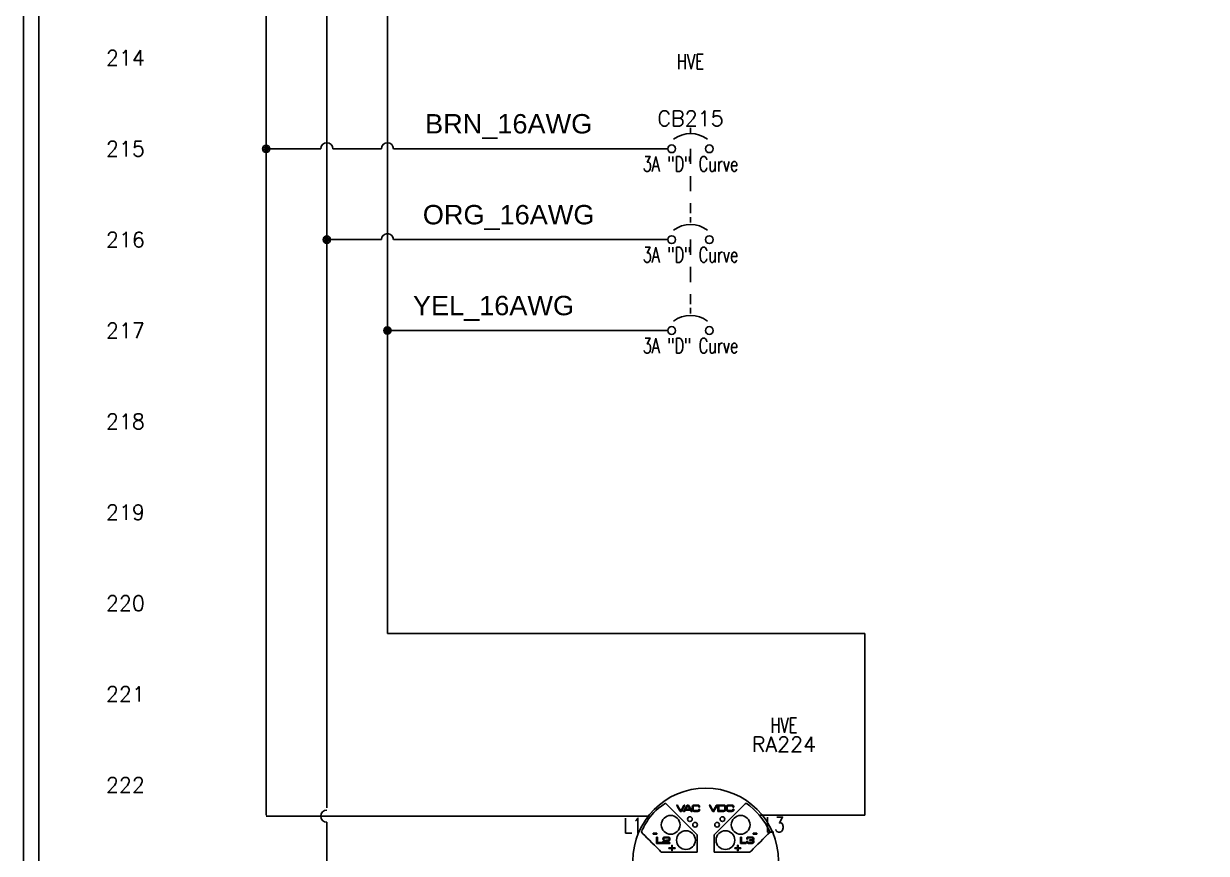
# Model space of a CAD drawing. Header units: inches. Extents: x 0 to 34.2, y 0 to 22.
# Drawn here: x 0 to 9.75, y 4.19 to 11.03 of the extents above; entities that cross this region are included whole.
import ezdxf
from ezdxf.enums import TextEntityAlignment as Align

# ---------------------------------------------------------------- set-up
doc = ezdxf.new("R2010")
doc.units = ezdxf.units.IN
doc.header["$MEASUREMENT"] = 0
doc.linetypes.add('HIDDEN2', pattern=[0.1875, 0.125, -0.0625])
for name, color, linetype in [('BRN_14AWG', 44, 'Continuous'), ('BRN_16AWG', 44, 'Continuous'), ('LINK', 9, 'Continuous'), ('LOC', 8, 'Continuous'), ('MISC', 7, 'Continuous'), ('ORG_14AWG', 40, 'Continuous'), ('ORG_16AWG', 40, 'Continuous'), ('SYMS', 7, 'Continuous'), ('TAGS', 1, 'Continuous'), ('TERMS', 3, 'Continuous'), ('YEL_14AWG', 2, 'Continuous'), ('YEL_16AWG', 2, 'Continuous')]:
    doc.layers.add(name, color=color, linetype=linetype)
doc.styles.add('Fields', font='simplex.shx', dxfattribs={"height": 0.185})
doc.styles.get("Standard").update_dxf_attribs({"font": 'arial.ttf'})
doc.styles.add('WD', font='romans.shx', dxfattribs={"height": 0.185})

# ---------------------------------------------------------------- blocks, each defined once
blk = doc.blocks.new('RG_Master_Ver_4_2_2')
at = {"color": 3}
blk.add_line((0.125, 21.7336), (0.125, 0.1939), dxfattribs=at)
blk.add_lwpolyline([(0, -0.044), (34.25, -0.044), (34.25, 21.956), (0, 21.956)], close=True, dxfattribs=at)
at = {"style": 'Fields'}
for tag, p in [('DESCRIPTION_3', (13.1158, 1.307)), ('DRN_3', (15.4724, 1.307)), ('CHK_3', (16.5293, 1.307)), ('APP_3', (17.5522, 1.307)), ('DATE_3', (18.8294, 1.307)), ('DRAWING_DESC', (32.2295, 1.2455)), ('CUSTOMER', (28.9966, 1.2135)), ('DESCRIPTION_2', (13.1158, 0.9513)), ('DRN_2', (15.4724, 0.9513)), ('CHK_2', (16.5293, 0.9513)), ('APP_2', (17.5522, 0.9513)), ('DATE_2', (18.8294, 0.9513)), ('SIZE', (30.7145, 0.8944)), ('DRAWING_#', (32.125, 0.8944)), ('REV', (33.5429, 0.8944)), ('DESCRIPTION_1', (13.1158, 0.5956)), ('DRN_1', (15.4724, 0.5956)), ('CHK_1', (16.5293, 0.5956)), ('APP_1', (17.5522, 0.5956)), ('DATE_1', (18.8294, 0.5956)), ('PROJECT_#', (28.9813, 0.5809)), ('DRN_BY', (30.875, 0.5245)), ('CHK_BY', (31.7615, 0.5245)), ('APP_BY', (32.75, 0.5245)), ('SCALE', (33.6518, 0.5245)), ('PROJECT_NAME', (29.021, 0.1759)), ('SHEETNUM', (32.7527, 0.1759)), ('TTL_SHTS', (33.5471, 0.1759))]:
    blk.add_attdef(tag, text='', height=0.125, dxfattribs=at).set_placement(p, align=Align.CENTER)
at = {"style": 'Fields', "flags": 9}
blk.add_attdef('WD_TB', (9.9529, 0.1939), '', height=0.0638, dxfattribs=at)
blk = doc.blocks.new('GRACE_VOLT_MON_460')
at = {"linetype": 'ByBlock'}
blk.add_circle((0.5, 0.7495), 0.6, dxfattribs=at)
for centre, major_axis in [((0.2113, 1.0459), (0, 0.0775)), ((0.3695, 1.093), (0, 0.0194)), ((0.638, 1.093), (0, 0.0194)), ((0.7886, 1.0459), (0, 0.0775)), ((0.3373, 0.9199), (0, 0.0775)), ((0.413, 1.0472), (0, 0.0194)), ((0.5945, 1.0472), (0, 0.0194)), ((0.6627, 0.9199), (0, 0.0775))]:
    blk.add_ellipse(centre, major_axis=major_axis, ratio=1, dxfattribs=at)
for points in [[(-0.0309, 0.986), (-0.0309, 0.986), (0.0124, 1.0829), (0.0814, 1.1658), (0.1674, 1.226)], [(0.1674, 1.226), (0.1674, 1.226), (0.1674, 1.226), (0.1674, 1.226), (0.1674, 1.226)], [(0.1674, 1.226), (0.1674, 1.226), (0.4302, 0.9631), (0.4302, 0.9631)], [(0.2895, 1.1571), (0.2895, 1.1571), (0.2895, 1.1571), (0.26, 1.2094), (0.26, 1.2094)], [(0.26, 1.2094), (0.26, 1.2094), (0.2677, 1.2094), (0.2677, 1.2094)], [(0.2677, 1.2094), (0.2677, 1.2094), (0.2677, 1.2094), (0.2936, 1.1635), (0.2936, 1.1635)], [(0.296, 1.1635), (0.296, 1.1635), (0.296, 1.1635), (0.3214, 1.2094), (0.3214, 1.2094)], [(0.3291, 1.2094), (0.3291, 1.2094), (0.3291, 1.2094), (0.3002, 1.1571), (0.3002, 1.1571)], [(0.3175, 1.1571), (0.3175, 1.1571), (0.3175, 1.1571), (0.3472, 1.2094), (0.3472, 1.2094)], [(0.3214, 1.2094), (0.3214, 1.2094), (0.3214, 1.2094), (0.3291, 1.2094), (0.3291, 1.2094)], [(0.3516, 1.2033), (0.3516, 1.2033), (0.3516, 1.2033), (0.335, 1.1743), (0.335, 1.1743)], [(0.335, 1.1743), (0.335, 1.1743), (0.335, 1.1743), (0.3707, 1.1743), (0.3707, 1.1743)], [(0.3472, 1.2094), (0.3472, 1.2094), (0.3472, 1.2094), (0.3584, 1.2094), (0.3584, 1.2094)], [(0.3544, 1.2033), (0.3544, 1.2033), (0.3544, 1.2033), (0.3516, 1.2033), (0.3516, 1.2033)], [(0.3707, 1.1743), (0.3707, 1.1743), (0.3544, 1.2033), (0.3544, 1.2033)], [(0.3584, 1.2094), (0.3584, 1.2094), (0.3584, 1.2094), (0.3879, 1.1571), (0.3879, 1.1571)], [(0.3891, 1.1824), (0.3891, 1.1824), (0.3891, 1.1908), (0.3896, 1.1968), (0.3907, 1.2006)], [(0.3912, 1.1643), (0.3912, 1.1643), (0.3898, 1.1676), (0.3891, 1.1737), (0.3891, 1.1824)], [(0.3907, 1.2006), (0.3907, 1.2006), (0.3919, 1.2051), (0.395, 1.2077), (0.4001, 1.2084)], [(0.3969, 1.1959), (0.3969, 1.1959), (0.3964, 1.1933), (0.3962, 1.1897), (0.3962, 1.1852)], [(0.3962, 1.1852), (0.3962, 1.1852), (0.3962, 1.1831), (0.3963, 1.1803), (0.3965, 1.1769)], [(0.3965, 1.1769), (0.3965, 1.1769), (0.3966, 1.1735), (0.3968, 1.1712), (0.397, 1.1699)], [(0.3991, 1.2009), (0.3991, 1.2009), (0.3981, 1.2001), (0.3974, 1.1984), (0.3969, 1.1959)], [(0.4058, 1.2027), (0.4058, 1.2027), (0.4024, 1.2023), (0.4002, 1.2017), (0.3991, 1.2009)], [(0.4001, 1.2084), (0.4001, 1.2084), (0.405, 1.2092), (0.4122, 1.2095), (0.4217, 1.2095)], [(0.4213, 1.2032), (0.4213, 1.2032), (0.4145, 1.2032), (0.4093, 1.2031), (0.4058, 1.2027)], [(0.4394, 1.2017), (0.4394, 1.2017), (0.4368, 1.2027), (0.4308, 1.2032), (0.4213, 1.2032)], [(0.4217, 1.2095), (0.4217, 1.2095), (0.4307, 1.2095), (0.4372, 1.2091), (0.4411, 1.2082)], [(0.4423, 1.1992), (0.4423, 1.1992), (0.4418, 1.2003), (0.4408, 1.2011), (0.4394, 1.2017)], [(0.4411, 1.2082), (0.4411, 1.2082), (0.4431, 1.2077), (0.4447, 1.2069), (0.4462, 1.2056)], [(0.443, 1.1939), (0.443, 1.1939), (0.443, 1.1964), (0.4427, 1.1982), (0.4423, 1.1992)], [(0.4428, 1.1674), (0.4428, 1.1674), (0.4431, 1.1683), (0.4433, 1.1708), (0.4434, 1.175)], [(0.443, 1.1921), (0.443, 1.1921), (0.443, 1.193), (0.443, 1.1936), (0.443, 1.1939)], [(0.4495, 1.1921), (0.4495, 1.1921), (0.4495, 1.1921), (0.443, 1.1921), (0.443, 1.1921)], [(0.4434, 1.175), (0.4434, 1.175), (0.4502, 1.175), (0.4502, 1.175)], [(0.4462, 1.2056), (0.4462, 1.2056), (0.4476, 1.2044), (0.4485, 1.2029), (0.4489, 1.2013)], [(0.4489, 1.2013), (0.4489, 1.2013), (0.4492, 1.1997), (0.4495, 1.1966), (0.4495, 1.1921)], [(0.4502, 1.175), (0.4502, 1.175), (0.45, 1.1702), (0.4497, 1.167), (0.4494, 1.1652)], [(0.558, 1.1571), (0.558, 1.1571), (0.558, 1.1571), (0.5285, 1.2094), (0.5285, 1.2094)], [(0.5285, 1.2094), (0.5285, 1.2094), (0.5362, 1.2094), (0.5362, 1.2094)], [(0.5362, 1.2094), (0.5362, 1.2094), (0.5362, 1.2094), (0.5621, 1.1635), (0.5621, 1.1635)], [(0.5645, 1.1635), (0.5645, 1.1635), (0.5645, 1.1635), (0.5899, 1.2094), (0.5899, 1.2094)], [(0.5976, 1.2094), (0.5976, 1.2094), (0.5976, 1.2094), (0.5687, 1.1571), (0.5687, 1.1571)], [(0.5697, 0.9631), (0.5697, 0.9631), (0.5697, 0.9631), (0.8326, 1.226), (0.8326, 1.226)], [(0.5899, 1.2094), (0.5899, 1.2094), (0.5899, 1.2094), (0.5976, 1.2094), (0.5976, 1.2094)], [(0.6005, 1.2094), (0.6005, 1.2094), (0.6005, 1.2094), (0.6366, 1.2094), (0.6366, 1.2094)], [(0.6005, 1.1571), (0.6005, 1.1571), (0.6005, 1.2094), (0.6005, 1.2094)], [(0.6075, 1.2033), (0.6075, 1.2033), (0.6075, 1.2033), (0.6075, 1.1632), (0.6075, 1.1632)], [(0.6365, 1.2033), (0.6365, 1.2033), (0.6365, 1.2033), (0.6075, 1.2033), (0.6075, 1.2033)], [(0.6465, 1.2032), (0.6465, 1.2032), (0.6452, 1.2033), (0.6418, 1.2033), (0.6365, 1.2033)], [(0.6366, 1.2094), (0.6366, 1.2094), (0.6446, 1.2094), (0.6502, 1.2091), (0.6535, 1.2085)], [(0.6518, 1.2021), (0.6518, 1.2021), (0.6505, 1.2026), (0.6487, 1.203), (0.6465, 1.2032)], [(0.6549, 1.1999), (0.6549, 1.1999), (0.6542, 1.2009), (0.6531, 1.2016), (0.6518, 1.2021)], [(0.6535, 1.2085), (0.6535, 1.2085), (0.6574, 1.2077), (0.6603, 1.2056), (0.6624, 1.2022)], [(0.6581, 1.1836), (0.6581, 1.1836), (0.6581, 1.1918), (0.6571, 1.1973), (0.6549, 1.1999)], [(0.6563, 1.1695), (0.6563, 1.1695), (0.6575, 1.1726), (0.6581, 1.1772), (0.6581, 1.1836)], [(0.6624, 1.2022), (0.6624, 1.2022), (0.6634, 1.2005), (0.6642, 1.1982), (0.6646, 1.1953)], [(0.6653, 1.1833), (0.6653, 1.1833), (0.6653, 1.1769), (0.6647, 1.1718), (0.6635, 1.168)], [(0.6646, 1.1953), (0.6646, 1.1953), (0.665, 1.1924), (0.6653, 1.1884), (0.6653, 1.1833)], [(0.671, 1.1824), (0.671, 1.1824), (0.671, 1.1908), (0.6716, 1.1968), (0.6726, 1.2006)], [(0.6731, 1.1643), (0.6731, 1.1643), (0.6717, 1.1676), (0.671, 1.1737), (0.671, 1.1824)], [(0.6726, 1.2006), (0.6726, 1.2006), (0.6738, 1.2051), (0.677, 1.2077), (0.682, 1.2084)], [(0.6788, 1.1959), (0.6788, 1.1959), (0.6783, 1.1933), (0.6781, 1.1897), (0.6781, 1.1852)], [(0.6781, 1.1852), (0.6781, 1.1852), (0.6781, 1.1831), (0.6782, 1.1803), (0.6784, 1.1769)], [(0.6784, 1.1769), (0.6784, 1.1769), (0.6786, 1.1735), (0.6787, 1.1712), (0.6789, 1.1699)], [(0.681, 1.2009), (0.681, 1.2009), (0.68, 1.2001), (0.6793, 1.1984), (0.6788, 1.1959)], [(0.6878, 1.2027), (0.6878, 1.2027), (0.6843, 1.2023), (0.6821, 1.2017), (0.681, 1.2009)], [(0.682, 1.2084), (0.682, 1.2084), (0.6869, 1.2092), (0.6941, 1.2095), (0.7036, 1.2095)], [(0.7033, 1.2032), (0.7033, 1.2032), (0.6964, 1.2032), (0.6912, 1.2031), (0.6878, 1.2027)], [(0.7213, 1.2017), (0.7213, 1.2017), (0.7188, 1.2027), (0.7127, 1.2032), (0.7033, 1.2032)], [(0.7036, 1.2095), (0.7036, 1.2095), (0.7126, 1.2095), (0.7191, 1.2091), (0.723, 1.2082)], [(0.7242, 1.1992), (0.7242, 1.1992), (0.7237, 1.2003), (0.7227, 1.2011), (0.7213, 1.2017)], [(0.723, 1.2082), (0.723, 1.2082), (0.725, 1.2077), (0.7266, 1.2069), (0.7281, 1.2056)], [(0.7249, 1.1939), (0.7249, 1.1939), (0.7249, 1.1964), (0.7247, 1.1982), (0.7242, 1.1992)], [(0.7247, 1.1674), (0.7247, 1.1674), (0.725, 1.1683), (0.7252, 1.1708), (0.7253, 1.175)], [(0.7249, 1.1921), (0.7249, 1.1921), (0.7249, 1.193), (0.7249, 1.1936), (0.7249, 1.1939)], [(0.7314, 1.1921), (0.7314, 1.1921), (0.7314, 1.1921), (0.7249, 1.1921), (0.7249, 1.1921)], [(0.7253, 1.175), (0.7253, 1.175), (0.7321, 1.175), (0.7321, 1.175)], [(0.7281, 1.2056), (0.7281, 1.2056), (0.7295, 1.2044), (0.7304, 1.2029), (0.7308, 1.2013)], [(0.7308, 1.2013), (0.7308, 1.2013), (0.7311, 1.1997), (0.7314, 1.1966), (0.7314, 1.1921)], [(0.7321, 1.175), (0.7321, 1.175), (0.7319, 1.1702), (0.7316, 1.167), (0.7313, 1.1652)], [(0.8326, 1.226), (0.8326, 1.226), (0.8326, 1.226), (0.8326, 1.2259), (0.8326, 1.2259)], [(0.8326, 1.2259), (0.9186, 1.1657), (0.9876, 1.0828), (1.0308, 0.9859)], [(0.3002, 1.1571), (0.3002, 1.1571), (0.3002, 1.1571), (0.2895, 1.1571), (0.2895, 1.1571)], [(0.2936, 1.1635), (0.2936, 1.1635), (0.2936, 1.1635), (0.296, 1.1635), (0.296, 1.1635)], [(0.3254, 1.1571), (0.3254, 1.1571), (0.3254, 1.1571), (0.3175, 1.1571), (0.3175, 1.1571)], [(0.3317, 1.1682), (0.3317, 1.1682), (0.3317, 1.1682), (0.3254, 1.1571), (0.3254, 1.1571)], [(0.374, 1.1682), (0.374, 1.1682), (0.374, 1.1682), (0.3317, 1.1682), (0.3317, 1.1682)], [(0.3802, 1.1571), (0.3802, 1.1571), (0.374, 1.1682), (0.374, 1.1682)], [(0.3879, 1.1571), (0.3879, 1.1571), (0.3879, 1.1571), (0.3802, 1.1571), (0.3802, 1.1571)], [(0.399, 1.1582), (0.399, 1.1582), (0.3951, 1.1589), (0.3925, 1.161), (0.3912, 1.1643)], [(0.397, 1.1699), (0.397, 1.1699), (0.3973, 1.1679), (0.3979, 1.1664), (0.3989, 1.1655)], [(0.3989, 1.1655), (0.3989, 1.1655), (0.3999, 1.1646), (0.4015, 1.164), (0.4037, 1.1638)], [(0.4228, 1.1569), (0.4228, 1.1569), (0.4111, 1.1569), (0.4032, 1.1573), (0.399, 1.1582)], [(0.4037, 1.1638), (0.4037, 1.1638), (0.4077, 1.1634), (0.4133, 1.1632), (0.4207, 1.1632)], [(0.4207, 1.1632), (0.4207, 1.1632), (0.4229, 1.1632), (0.4259, 1.1633), (0.4295, 1.1634)], [(0.4416, 1.158), (0.4416, 1.158), (0.438, 1.1573), (0.4318, 1.1569), (0.4228, 1.1569)], [(0.4295, 1.1634), (0.4295, 1.1634), (0.4332, 1.1636), (0.4355, 1.1637), (0.4365, 1.1638)], [(0.4365, 1.1638), (0.4365, 1.1638), (0.4384, 1.1641), (0.4399, 1.1645), (0.4408, 1.165)], [(0.4408, 1.165), (0.4408, 1.165), (0.4417, 1.1655), (0.4424, 1.1663), (0.4428, 1.1674)], [(0.4494, 1.1652), (0.4494, 1.1652), (0.4485, 1.1613), (0.4459, 1.1589), (0.4416, 1.158)], [(0.5687, 1.1571), (0.5687, 1.1571), (0.5687, 1.1571), (0.558, 1.1571), (0.558, 1.1571)], [(0.5621, 1.1635), (0.5621, 1.1635), (0.5621, 1.1635), (0.5645, 1.1635), (0.5645, 1.1635)], [(0.6372, 1.1571), (0.6372, 1.1571), (0.6372, 1.1571), (0.6005, 1.1571), (0.6005, 1.1571)], [(0.6075, 1.1632), (0.6075, 1.1632), (0.6368, 1.1632), (0.6368, 1.1632)], [(0.6368, 1.1632), (0.6368, 1.1632), (0.6419, 1.1632), (0.645, 1.1632), (0.6462, 1.1633)], [(0.6521, 1.1579), (0.6521, 1.1579), (0.6491, 1.1574), (0.6441, 1.1571), (0.6372, 1.1571)], [(0.6462, 1.1633), (0.6462, 1.1633), (0.6474, 1.1634), (0.6488, 1.1636), (0.6502, 1.1639)], [(0.6502, 1.1639), (0.6502, 1.1639), (0.653, 1.1646), (0.6551, 1.1665), (0.6563, 1.1695)], [(0.6635, 1.168), (0.6635, 1.168), (0.6618, 1.1622), (0.6579, 1.1589), (0.6521, 1.1579)], [(0.681, 1.1582), (0.681, 1.1582), (0.6771, 1.1589), (0.6744, 1.161), (0.6731, 1.1643)], [(0.6789, 1.1699), (0.6789, 1.1699), (0.6792, 1.1679), (0.6798, 1.1664), (0.6808, 1.1655)], [(0.6808, 1.1655), (0.6808, 1.1655), (0.6819, 1.1646), (0.6834, 1.164), (0.6856, 1.1638)], [(0.7047, 1.1569), (0.7047, 1.1569), (0.693, 1.1569), (0.6851, 1.1573), (0.681, 1.1582)], [(0.6856, 1.1638), (0.6856, 1.1638), (0.6896, 1.1634), (0.6952, 1.1632), (0.7026, 1.1632)], [(0.7026, 1.1632), (0.7026, 1.1632), (0.7048, 1.1632), (0.7078, 1.1633), (0.7114, 1.1634)], [(0.7235, 1.158), (0.7235, 1.158), (0.72, 1.1573), (0.7137, 1.1569), (0.7047, 1.1569)], [(0.7114, 1.1634), (0.7114, 1.1634), (0.7151, 1.1636), (0.7174, 1.1637), (0.7184, 1.1638)], [(0.7184, 1.1638), (0.7184, 1.1638), (0.7203, 1.1641), (0.7218, 1.1645), (0.7227, 1.165)], [(0.7227, 1.165), (0.7227, 1.165), (0.7237, 1.1655), (0.7243, 1.1663), (0.7247, 1.1674)], [(0.7313, 1.1652), (0.7313, 1.1652), (0.7304, 1.1613), (0.7278, 1.1589), (0.7235, 1.158)], [(-0.0309, 0.986), (-0.0309, 0.986), (-0.0309, 0.986), (-0.0309, 0.986), (-0.0309, 0.986)], [(0.1359, 0.8192), (0.1359, 0.8192), (0.1359, 0.8192), (-0.0309, 0.986), (-0.0309, 0.986)], [(0.067, 0.9701), (0.067, 0.9701), (0.067, 0.9701), (0.067, 0.9768), (0.067, 0.9768)], [(0.067, 0.9768), (0.067, 0.9768), (0.0978, 0.9768), (0.0978, 0.9768)], [(0.0978, 0.9768), (0.0978, 0.9768), (0.0978, 0.9768), (0.0978, 0.9701), (0.0978, 0.9701)], [(1.0308, 0.9859), (1.0308, 0.9859), (1.0308, 0.9859), (0.8641, 0.8192), (0.8641, 0.8192)], [(0.8908, 0.9768), (0.8908, 0.9768), (0.8908, 0.9768), (0.8908, 0.9701), (0.8908, 0.9701)], [(0.9216, 0.9768), (0.9216, 0.9768), (0.8908, 0.9768), (0.8908, 0.9768)], [(0.9216, 0.9701), (0.9216, 0.9701), (0.9216, 0.9701), (0.9216, 0.9768), (0.9216, 0.9768)], [(1.0308, 0.9859), (1.0308, 0.9859), (1.0308, 0.9859), (1.0308, 0.9859), (1.0308, 0.9859)], [(0.0978, 0.9701), (0.0978, 0.9701), (0.0978, 0.9701), (0.067, 0.9701), (0.067, 0.9701)], [(0.0954, 0.893), (0.0954, 0.893), (0.0954, 0.893), (0.0954, 0.9454), (0.0954, 0.9454)], [(0.0954, 0.9454), (0.0954, 0.9454), (0.1024, 0.9454), (0.1024, 0.9454)], [(0.1437, 0.893), (0.1437, 0.893), (0.1437, 0.893), (0.0954, 0.893), (0.0954, 0.893)], [(0.1024, 0.9454), (0.1024, 0.9454), (0.1024, 0.9454), (0.1024, 0.8991), (0.1024, 0.8991)], [(0.1024, 0.8991), (0.1024, 0.8991), (0.1024, 0.8991), (0.1437, 0.8991), (0.1437, 0.8991)], [(0.1437, 0.8991), (0.1437, 0.8991), (0.1437, 0.8991), (0.1437, 0.893), (0.1437, 0.893)], [(0.1474, 0.8987), (0.1474, 0.8987), (0.1474, 0.9043), (0.148, 0.9083), (0.1492, 0.9105)], [(0.1476, 0.893), (0.1476, 0.893), (0.1475, 0.895), (0.1474, 0.8969), (0.1474, 0.8987)], [(0.2054, 0.893), (0.2054, 0.893), (0.2054, 0.893), (0.1476, 0.893), (0.1476, 0.893)], [(0.1478, 0.9254), (0.1478, 0.9254), (0.1478, 0.9299), (0.148, 0.9331), (0.1483, 0.935)], [(0.1545, 0.9254), (0.1545, 0.9254), (0.1545, 0.9254), (0.1478, 0.9254), (0.1478, 0.9254)], [(0.1483, 0.935), (0.1483, 0.935), (0.1487, 0.9368), (0.1493, 0.9384), (0.1504, 0.9398)], [(0.1492, 0.9105), (0.1492, 0.9105), (0.1502, 0.9123), (0.1514, 0.9137), (0.153, 0.9146)], [(0.1504, 0.9398), (0.1504, 0.9398), (0.1515, 0.9413), (0.1528, 0.9424), (0.1543, 0.9431)], [(0.153, 0.9146), (0.153, 0.9146), (0.1546, 0.9156), (0.1569, 0.9163), (0.1597, 0.9168)], [(0.1543, 0.9431), (0.1543, 0.9431), (0.1558, 0.9439), (0.1577, 0.9445), (0.1601, 0.9448)], [(0.1551, 0.907), (0.1551, 0.907), (0.1546, 0.9058), (0.1544, 0.9031), (0.1544, 0.899)], [(0.1544, 0.899), (0.1544, 0.899), (0.1544, 0.899), (0.2054, 0.899), (0.2054, 0.899)], [(0.1547, 0.9326), (0.1547, 0.9326), (0.1546, 0.9317), (0.1545, 0.9293), (0.1545, 0.9254)], [(0.1561, 0.9363), (0.1561, 0.9363), (0.1554, 0.9354), (0.1549, 0.9342), (0.1547, 0.9326)], [(0.1583, 0.9104), (0.1583, 0.9104), (0.1567, 0.9098), (0.1557, 0.9086), (0.1551, 0.907)], [(0.1594, 0.9381), (0.1594, 0.9381), (0.158, 0.9377), (0.1569, 0.9371), (0.1561, 0.9363)], [(0.1661, 0.9117), (0.1661, 0.9117), (0.1625, 0.9115), (0.1599, 0.9111), (0.1583, 0.9104)], [(0.1663, 0.939), (0.1663, 0.939), (0.1629, 0.9387), (0.1606, 0.9384), (0.1594, 0.9381)], [(0.1597, 0.9168), (0.1597, 0.9168), (0.1618, 0.9172), (0.1676, 0.9177), (0.1771, 0.9183)], [(0.1601, 0.9448), (0.1601, 0.9448), (0.1636, 0.9453), (0.168, 0.9455), (0.1735, 0.9455)], [(0.1881, 0.9132), (0.1881, 0.9132), (0.1827, 0.9127), (0.1754, 0.9122), (0.1661, 0.9117)], [(0.1765, 0.9393), (0.1765, 0.9393), (0.1731, 0.9393), (0.1697, 0.9392), (0.1663, 0.939)], [(0.1735, 0.9455), (0.1735, 0.9455), (0.1772, 0.9455), (0.1813, 0.9454), (0.1858, 0.9452)], [(0.195, 0.9375), (0.195, 0.9375), (0.1925, 0.9387), (0.1863, 0.9393), (0.1765, 0.9393)], [(0.1771, 0.9183), (0.1771, 0.9183), (0.1831, 0.9186), (0.1872, 0.9189), (0.1894, 0.9192)], [(0.1858, 0.9452), (0.1858, 0.9452), (0.1904, 0.9449), (0.1935, 0.9447), (0.1952, 0.9444)], [(0.1962, 0.9146), (0.1962, 0.9146), (0.1942, 0.9139), (0.1916, 0.9135), (0.1881, 0.9132)], [(0.1894, 0.9192), (0.1894, 0.9192), (0.1916, 0.9194), (0.1934, 0.9198), (0.1945, 0.9204)], [(0.1945, 0.9204), (0.1945, 0.9204), (0.196, 0.921), (0.197, 0.922), (0.1977, 0.9233)], [(0.1986, 0.9285), (0.1986, 0.9285), (0.1986, 0.9333), (0.1974, 0.9362), (0.195, 0.9375)], [(0.1952, 0.9444), (0.1952, 0.9444), (0.1972, 0.944), (0.199, 0.9433), (0.2005, 0.9422)], [(0.2011, 0.9173), (0.2011, 0.9173), (0.1997, 0.9161), (0.1981, 0.9152), (0.1962, 0.9146)], [(0.1977, 0.9233), (0.1977, 0.9233), (0.1983, 0.9246), (0.1986, 0.9263), (0.1986, 0.9285)], [(0.2005, 0.9422), (0.2005, 0.9422), (0.202, 0.941), (0.2031, 0.9396), (0.2038, 0.938)], [(0.2042, 0.9219), (0.2042, 0.9219), (0.2036, 0.9201), (0.2026, 0.9186), (0.2011, 0.9173)], [(0.2038, 0.938), (0.2038, 0.938), (0.2046, 0.936), (0.205, 0.9332), (0.205, 0.9294)], [(0.205, 0.9294), (0.205, 0.9294), (0.205, 0.9262), (0.2048, 0.9237), (0.2042, 0.9219)], [(0.2054, 0.899), (0.2054, 0.899), (0.2054, 0.893), (0.2054, 0.893)], [(0.2199, 0.8782), (0.2199, 0.8782), (0.2199, 0.8782), (0.2248, 0.8782), (0.2248, 0.8782)], [(0.2199, 0.857), (0.2199, 0.857), (0.2199, 0.857), (0.2199, 0.8782), (0.2199, 0.8782)], [(0.2248, 0.8782), (0.2248, 0.8782), (0.2248, 0.8782), (0.2248, 0.857), (0.2248, 0.857)], [(0.4302, 0.9631), (0.4302, 0.9631), (0.4302, 0.9631), (0.4302, 0.8192), (0.4302, 0.8192)], [(0.4302, 0.9631), (0.4302, 0.9631), (0.4302, 0.9631), (0.4302, 0.9631), (0.4302, 0.9631)], [(0.5697, 0.8192), (0.5697, 0.8192), (0.5697, 0.8192), (0.5697, 0.9631), (0.5697, 0.9631)], [(0.7638, 0.8782), (0.7638, 0.8782), (0.7638, 0.8782), (0.7638, 0.857), (0.7638, 0.857)], [(0.7687, 0.8782), (0.7687, 0.8782), (0.7687, 0.8782), (0.7638, 0.8782), (0.7638, 0.8782)], [(0.7687, 0.857), (0.7687, 0.857), (0.7687, 0.857), (0.7687, 0.8782), (0.7687, 0.8782)], [(0.7871, 0.893), (0.7871, 0.893), (0.7871, 0.893), (0.7871, 0.9454), (0.7871, 0.9454)], [(0.7871, 0.9454), (0.7871, 0.9454), (0.7941, 0.9454), (0.7941, 0.9454)], [(0.8353, 0.893), (0.8353, 0.893), (0.8353, 0.893), (0.7871, 0.893), (0.7871, 0.893)], [(0.7941, 0.9454), (0.7941, 0.9454), (0.7941, 0.9454), (0.7941, 0.8991), (0.7941, 0.8991)], [(0.7941, 0.8991), (0.7941, 0.8991), (0.7941, 0.8991), (0.8353, 0.8991), (0.8353, 0.8991)], [(0.8353, 0.8991), (0.8353, 0.8991), (0.8353, 0.8991), (0.8353, 0.893), (0.8353, 0.893)], [(0.8393, 0.9007), (0.8393, 0.9007), (0.8388, 0.9027), (0.8385, 0.9061), (0.8385, 0.9108)], [(0.8385, 0.9108), (0.8385, 0.9108), (0.8454, 0.9108), (0.8454, 0.9108)], [(0.839, 0.928), (0.839, 0.928), (0.8391, 0.9327), (0.8393, 0.9359), (0.8398, 0.9377)], [(0.8461, 0.928), (0.8461, 0.928), (0.8461, 0.928), (0.839, 0.928), (0.839, 0.928)], [(0.8421, 0.8963), (0.8421, 0.8963), (0.8406, 0.8975), (0.8397, 0.899), (0.8393, 0.9007)], [(0.8398, 0.9377), (0.8398, 0.9377), (0.8402, 0.9395), (0.8411, 0.941), (0.8425, 0.9422)], [(0.8471, 0.8939), (0.8471, 0.8939), (0.8452, 0.8943), (0.8435, 0.8951), (0.8421, 0.8963)], [(0.8425, 0.9422), (0.8425, 0.9422), (0.8435, 0.9431), (0.8447, 0.9438), (0.8459, 0.9442)], [(0.8454, 0.9108), (0.8454, 0.9108), (0.8455, 0.9098), (0.8455, 0.9091), (0.8455, 0.9088)], [(0.8455, 0.9088), (0.8455, 0.9088), (0.8455, 0.9059), (0.8457, 0.9038), (0.8462, 0.9026)], [(0.8459, 0.9442), (0.8459, 0.9442), (0.8472, 0.9446), (0.8491, 0.9449), (0.8515, 0.945)], [(0.8465, 0.9356), (0.8465, 0.9356), (0.8462, 0.9347), (0.8461, 0.9331), (0.8461, 0.9309)], [(0.8461, 0.9309), (0.8461, 0.9309), (0.8461, 0.9309), (0.8461, 0.928), (0.8461, 0.928)], [(0.8462, 0.9026), (0.8462, 0.9026), (0.8466, 0.9014), (0.8475, 0.9006), (0.8488, 0.9001)], [(0.8483, 0.9378), (0.8483, 0.9378), (0.8475, 0.9373), (0.8469, 0.9366), (0.8465, 0.9356)], [(0.8685, 0.8929), (0.8685, 0.8929), (0.8579, 0.8929), (0.8507, 0.8932), (0.8471, 0.8939)], [(0.8681, 0.9393), (0.8681, 0.9393), (0.8569, 0.9393), (0.8503, 0.9388), (0.8483, 0.9378)], [(0.8488, 0.9001), (0.8488, 0.9001), (0.8497, 0.8998), (0.8522, 0.8995), (0.8562, 0.8993)], [(0.8515, 0.945), (0.8515, 0.945), (0.8551, 0.9453), (0.8607, 0.9455), (0.8683, 0.9455)], [(0.8562, 0.8993), (0.8562, 0.8993), (0.8603, 0.8991), (0.8648, 0.899), (0.8697, 0.899)], [(0.8606, 0.9229), (0.8606, 0.9229), (0.8606, 0.9229), (0.8773, 0.9229), (0.8773, 0.9229)], [(0.8606, 0.9169), (0.8606, 0.9169), (0.8606, 0.9169), (0.8606, 0.9229), (0.8606, 0.9229)], [(0.8754, 0.9169), (0.8754, 0.9169), (0.8754, 0.9169), (0.8606, 0.9169), (0.8606, 0.9169)], [(0.886, 0.9383), (0.886, 0.9383), (0.8839, 0.939), (0.8779, 0.9393), (0.8681, 0.9393)], [(0.8683, 0.9455), (0.8683, 0.9455), (0.876, 0.9455), (0.8814, 0.9453), (0.8847, 0.9449)], [(0.8851, 0.8934), (0.8851, 0.8934), (0.8818, 0.893), (0.8763, 0.8929), (0.8685, 0.8929)], [(0.8697, 0.899), (0.8697, 0.899), (0.8736, 0.899), (0.8772, 0.8991), (0.8805, 0.8993)], [(0.8819, 0.9166), (0.8819, 0.9166), (0.8794, 0.9168), (0.8772, 0.9169), (0.8754, 0.9169)], [(0.8773, 0.9229), (0.8773, 0.9229), (0.8825, 0.9229), (0.8859, 0.9233), (0.8874, 0.9243)], [(0.8805, 0.8993), (0.8805, 0.8993), (0.8838, 0.8996), (0.8859, 0.8998), (0.8869, 0.9001)], [(0.8864, 0.916), (0.8864, 0.916), (0.8859, 0.9162), (0.8844, 0.9164), (0.8819, 0.9166)], [(0.8847, 0.9449), (0.8847, 0.9449), (0.8879, 0.9446), (0.8904, 0.9439), (0.892, 0.9429)], [(0.8912, 0.8949), (0.8912, 0.8949), (0.8897, 0.8942), (0.8877, 0.8937), (0.8851, 0.8934)], [(0.8888, 0.9359), (0.8888, 0.9359), (0.8882, 0.937), (0.8873, 0.9378), (0.886, 0.9383)], [(0.8894, 0.9136), (0.8894, 0.9136), (0.8888, 0.9147), (0.8878, 0.9154), (0.8864, 0.916)], [(0.8869, 0.9001), (0.8869, 0.9001), (0.8881, 0.9006), (0.889, 0.9014), (0.8894, 0.9027)], [(0.8874, 0.9243), (0.8874, 0.9243), (0.8889, 0.9252), (0.8896, 0.9274), (0.8896, 0.9307)], [(0.8896, 0.9307), (0.8896, 0.9307), (0.8896, 0.933), (0.8893, 0.9347), (0.8888, 0.9359)], [(0.8902, 0.9087), (0.8902, 0.9087), (0.8902, 0.911), (0.8899, 0.9126), (0.8894, 0.9136)], [(0.8894, 0.9027), (0.8894, 0.9027), (0.8899, 0.9039), (0.8902, 0.9059), (0.8902, 0.9087)], [(0.8953, 0.9238), (0.8953, 0.9238), (0.8945, 0.9224), (0.8928, 0.9211), (0.8901, 0.9199)], [(0.8901, 0.9199), (0.8901, 0.9199), (0.8928, 0.9192), (0.8946, 0.918), (0.8956, 0.9163)], [(0.8908, 0.9701), (0.8908, 0.9701), (0.8908, 0.9701), (0.9216, 0.9701), (0.9216, 0.9701)], [(0.8951, 0.8981), (0.8951, 0.8981), (0.894, 0.8967), (0.8928, 0.8956), (0.8912, 0.8949)], [(0.892, 0.9429), (0.892, 0.9429), (0.8937, 0.9418), (0.8949, 0.9404), (0.8955, 0.9388)], [(0.8971, 0.9077), (0.8971, 0.9077), (0.8971, 0.9032), (0.8964, 0.9), (0.8951, 0.8981)], [(0.8965, 0.9318), (0.8965, 0.9318), (0.8965, 0.9279), (0.8961, 0.9253), (0.8953, 0.9238)], [(0.8955, 0.9388), (0.8955, 0.9388), (0.8962, 0.9372), (0.8965, 0.9349), (0.8965, 0.9318)], [(0.8956, 0.9163), (0.8956, 0.9163), (0.8966, 0.9146), (0.8971, 0.9117), (0.8971, 0.9077)], [(0.4302, 0.8192), (0.4302, 0.8192), (0.4302, 0.8192), (0.1359, 0.8192), (0.1359, 0.8192)], [(0.1975, 0.857), (0.1975, 0.857), (0.1975, 0.857), (0.2199, 0.857), (0.2199, 0.857)], [(0.1975, 0.852), (0.1975, 0.852), (0.1975, 0.852), (0.1975, 0.857), (0.1975, 0.857)], [(0.2199, 0.852), (0.2199, 0.852), (0.1975, 0.852), (0.1975, 0.852)], [(0.2199, 0.8308), (0.2199, 0.8308), (0.2199, 0.8308), (0.2199, 0.852), (0.2199, 0.852)], [(0.2248, 0.8308), (0.2248, 0.8308), (0.2248, 0.8308), (0.2199, 0.8308), (0.2199, 0.8308)], [(0.2248, 0.857), (0.2248, 0.857), (0.2248, 0.857), (0.2472, 0.857), (0.2472, 0.857)], [(0.2248, 0.852), (0.2248, 0.852), (0.2248, 0.852), (0.2248, 0.8308), (0.2248, 0.8308)], [(0.2472, 0.852), (0.2472, 0.852), (0.2472, 0.852), (0.2248, 0.852), (0.2248, 0.852)], [(0.2472, 0.857), (0.2472, 0.857), (0.2472, 0.857), (0.2472, 0.852), (0.2472, 0.852)], [(0.8641, 0.8192), (0.8641, 0.8192), (0.8641, 0.8192), (0.5697, 0.8192), (0.5697, 0.8192)], [(0.7414, 0.857), (0.7414, 0.857), (0.7414, 0.857), (0.7414, 0.852), (0.7414, 0.852)], [(0.7638, 0.857), (0.7638, 0.857), (0.7638, 0.857), (0.7414, 0.857), (0.7414, 0.857)], [(0.7414, 0.852), (0.7414, 0.852), (0.7414, 0.852), (0.7638, 0.852), (0.7638, 0.852)], [(0.7638, 0.852), (0.7638, 0.852), (0.7638, 0.852), (0.7638, 0.8308), (0.7638, 0.8308)], [(0.7638, 0.8308), (0.7638, 0.8308), (0.7638, 0.8308), (0.7687, 0.8308), (0.7687, 0.8308)], [(0.7911, 0.857), (0.7911, 0.857), (0.7911, 0.857), (0.7687, 0.857), (0.7687, 0.857)], [(0.7687, 0.8308), (0.7687, 0.8308), (0.7687, 0.8308), (0.7687, 0.852), (0.7687, 0.852)], [(0.7687, 0.852), (0.7687, 0.852), (0.7911, 0.852), (0.7911, 0.852)], [(0.7911, 0.852), (0.7911, 0.852), (0.7911, 0.852), (0.7911, 0.857), (0.7911, 0.857)]]:
    blk.add_open_spline(points, degree=3, dxfattribs=at)
at = {"style": 'WD', "width": 0.7}
for tag, p in [('INST', (1.1457, 1.9741)), ('LOC', (1.1457, 1.8045)), ('DESC1', (1.1457, 1.6482)), ('DESC2', (1.1457, 1.492)), ('DESC3', (1.1457, 1.3441)), ('XREF', (1.1457, 0.7732))]:
    blk.add_attdef(tag, text='', height=0.125, dxfattribs=at).set_placement(p, align=Align.CENTER)
at = {"style": 'WD'}
blk.add_attdef('TAG1', text='', height=0.125, dxfattribs=at).set_placement((1.1457, 1.1795), align=Align.CENTER)
at = {"style": 'WD', "width": 0.8}
for tag, p in [('TERM01', (-0.02, 1.1021)), ('TERM02', (-0.055, 0.36))]:
    blk.add_attdef(tag, text='', height=0.125, dxfattribs=at).set_placement(p, align=Align.TOP_RIGHT)
at = {"style": 'WD'}
for tag, p, height, flags in [('X4TERM01', (0.035, 1.1171), 0.005, 1), ('X1TERM03', (0.9375, 1.125), 0.005, 1), ('FAMILY', (1.3503, 1.1443), 0.01, 9), ('X4TERM02', (0, 0.375), 0.005, 1), ('X1TERM04', (0.9375, 0.375), 0.005, 1)]:
    blk.add_attdef(tag, p, '', height=height, dxfattribs=dict(at, flags=flags))
at = {"style": 'WD', "width": 0.8}
for tag, p in [('TERM03', (0.9925, 1.11)), ('TERM04', (0.9925, 0.36))]:
    blk.add_attdef(tag, text='', height=0.125, dxfattribs=at).set_placement(p, align=Align.TOP_LEFT)
at = {"style": 'WD', "flags": 9}
for tag, p in [('ASSYCODE', (1.3756, 1.0634)), ('MFG', (1.3735, 1.0807)), ('CAT', (1.3754, 1.1002))]:
    blk.add_attdef(tag, text='', height=0.01, dxfattribs=at).set_placement(p, align=Align.CENTER)
blk = doc.blocks.new('HCB1')
blk.add_line((0, 0.1727), (0, 0.1265))
for centre in [(-0.1553, 0), (0.1553, 0)]:
    blk.add_circle(centre, 0.0322)
blk.add_arc((0, -0.1094), 0.2344, 53.1301, 126.8699)
at = {"style": 'WD', "width": 0.7}
for tag, p in [('INST', (0, 0.8258)), ('LOC', (0, 0.6562)), ('DESC1', (0, 0.5)), ('DESC2', (0, 0.3438)), ('RATING1', (0, -0.1875)), ('XREF', (0, -0.3438))]:
    blk.add_attdef(tag, text='', height=0.125, dxfattribs=at).set_placement(p, align=Align.CENTER)
at = {"style": 'WD'}
blk.add_attdef('TAG1', text='', height=0.125, dxfattribs=at).set_placement((0, 0.1875), align=Align.CENTER)
for tag, p in [('X2LINK', (0, 0.2188)), ('X8LINK', (0, 0))]:
    blk.add_attdef(tag, p, '', height=0.01, dxfattribs=at)
for tag, p, height, flags in [('CONTACT', (0.2047, 0.1326), 0.01, 9), ('FAMILY', (0.2047, 0.1523), 0.01, 9), ('X4TERM01', (-0.1875, 0), 0.0125, 1), ('X1TERM02', (0.1875, 0), 0.0125, 1)]:
    blk.add_attdef(tag, p, '', height=height, dxfattribs=dict(at, flags=flags))
at = {"linetype": 'Continuous', "style": 'WD', "flags": 9}
for tag, p in [('MFG', (0.2278, 0.0887)), ('CAT', (0.2297, 0.1082)), ('ASSYCODE', (0.2188, 0.0625))]:
    blk.add_attdef(tag, text='', height=0.01, dxfattribs=at).set_placement(p, align=Align.CENTER)
at = {"linetype": 'Continuous', "style": 'WD', "flags": 8}
blk.add_attdef('TERM01', text='', height=0.125, dxfattribs=at).set_placement((-0.25, -0.0314), align=Align.TOP_RIGHT)
blk.add_attdef('TERM02', text='', height=0.125, dxfattribs=at).set_placement((0.25, -0.0314), align=Align.TOP_LEFT)
blk = doc.blocks.new('HCB2')
at = {"linetype": 'HIDDEN2'}
blk.add_line((0, 0.1868), (0, 0.1406), dxfattribs=at)
for centre in [(-0.1553, 0), (0.1553, 0)]:
    blk.add_circle(centre, 0.0322)
blk.add_arc((0, -0.1094), 0.2344, 53.1301, 126.8699)
at = {"style": 'WD', "width": 0.7}
for tag, p in [('INST', (0, 0.8625)), ('LOC', (0, 0.6929)), ('DESC1', (0, 0.5367)), ('DESC2', (0, 0.3804)), ('RATING1', (0, -0.1875)), ('XREF', (0, -0.3438))]:
    blk.add_attdef(tag, text='', height=0.125, dxfattribs=at).set_placement(p, align=Align.CENTER)
at = {"style": 'WD'}
blk.add_attdef('TAG2', text='', height=0.125, dxfattribs=at).set_placement((0, 0.2242), align=Align.CENTER)
for tag, p in [('X2LINK', (0, 0.2188)), ('X8LINK', (0, 0))]:
    blk.add_attdef(tag, p, '', height=0.01, dxfattribs=at)
for tag, p, height, flags in [('CONTACT', (0.0544, 0.159), 0.01, 9), ('FAMILY', (0.0544, 0.1834), 0.01, 9), ('X4TERM01', (-0.1875, 0), 0.0125, 1), ('X1TERM02', (0.1875, 0), 0.0125, 1)]:
    blk.add_attdef(tag, p, '', height=height, dxfattribs=dict(at, flags=flags))
at = {"linetype": 'Continuous', "style": 'WD', "flags": 8}
blk.add_attdef('TERM01', text='', height=0.125, dxfattribs=at).set_placement((-0.25, -0.0314), align=Align.TOP_RIGHT)
blk.add_attdef('TERM02', text='', height=0.125, dxfattribs=at).set_placement((0.25, -0.0314), align=Align.TOP_LEFT)
blk = doc.blocks.new('WDDOT')
for radius in [0.03, 0.0187, 0.00929]:
    blk.add_circle((0, 0), radius)

msp = doc.modelspace()

# ---------------------------------------------------------------- linework, layer by layer
at = {"layer": 'BRN_14AWG'}
for p, q in [((2, 4.5), (2, 15)), ((2.45, 10), (2, 10)), ((2.95, 10), (2.55, 10))]:
    msp.add_line(p, q, dxfattribs=at)
for centre in [(2.5, 10), (3, 10)]:
    msp.add_arc(centre, 0.05, 0, 180, dxfattribs=at)
at = {"layer": 'BRN_16AWG'}
for p, q in [((5.3125, 10), (3.05, 10)), ((5.16, 4.4921), (2, 4.4921))]:
    msp.add_line(p, q, dxfattribs=at)
at = {"layer": 'LINK', "linetype": 'HIDDEN2'}
for points in [[(5.5, 10), (5.5, 9.4688)], [(5.5, 9.25), (5.5, 8.7188)]]:
    msp.add_lwpolyline(points, dxfattribs=at)
at = {"layer": 'ORG_14AWG'}
for p, q in [((2.5, 4.5625), (2.5, 14.25)), ((2.95, 9.25), (2.5, 9.25)), ((2.5, 3.75), (2.5, 4.4421))]:
    msp.add_line(p, q, dxfattribs=at)
for centre, start, end in [((3, 9.25), 0, 180), ((2.5, 4.4921), 90, 270)]:
    msp.add_arc(centre, 0.05, start, end, dxfattribs=at)
at = {"layer": 'ORG_16AWG'}
msp.add_line((5.3125, 9.25), (3.05, 9.25), dxfattribs=at)
at = {"layer": 'YEL_14AWG'}
for p, q in [((3, 6), (3, 13.5)), ((6.9375, 4.5), (6.9375, 6)), ((6.0625, 4.5), (6.9375, 4.5))]:
    msp.add_line(p, q, dxfattribs=at)
at = {"layer": 'YEL_16AWG'}
for p, q in [((5.3125, 8.5), (3, 8.5)), ((6.9375, 6), (3, 6))]:
    msp.add_line(p, q, dxfattribs=at)

# ---------------------------------------------------------------- block references
msp.add_blockref('RG_Master_Ver_4_2_2', (0, 0))
at = {"layer": 'SYMS'}
ref = msp.add_blockref('HCB1', (5.5, 10), dxfattribs=at)
ref.add_attrib('RATING1', '3A "D" Curve', dxfattribs={"layer": 'MISC', "height": 0.125, "style": 'WD', "width": 0.7}).set_placement((5.5, 9.8125), align=Align.CENTER)
ref.add_attrib('LOC', 'HVE', dxfattribs={"layer": 'LOC', "height": 0.125, "style": 'WD', "width": 0.7}).set_placement((5.5, 10.6562), align=Align.CENTER)
ref.add_attrib('TAG1', 'CB215', dxfattribs={"layer": 'TAGS', "height": 0.125, "style": 'WD'}).set_placement((5.5, 10.1875), align=Align.CENTER)
for p in [(2, 10), (2.5, 9.25), (3, 8.5)]:
    msp.add_blockref('WDDOT', p, dxfattribs=at)
ref = msp.add_blockref('HCB2', (5.5, 9.25), dxfattribs=at)
ref.add_attrib('RATING1', '3A "D" Curve', dxfattribs={"layer": 'MISC', "height": 0.125, "style": 'WD', "width": 0.7}).set_placement((5.5, 9.0625), align=Align.CENTER)
ref = msp.add_blockref('HCB2', (5.5, 8.5), dxfattribs=at)
ref.add_attrib('RATING1', '3A "D" Curve', dxfattribs={"layer": 'MISC', "height": 0.125, "style": 'WD', "width": 0.7}).set_placement((5.5, 8.3125), align=Align.CENTER)
ref = msp.add_blockref('GRACE_VOLT_MON_460', (5.125, 3.375), dxfattribs=at)
ref.add_attrib('TAG1', 'RA224', dxfattribs={"layer": 'TAGS', "height": 0.125, "style": 'WD'}).set_placement((6.2707, 5.0232), align=Align.CENTER)
ref.add_attrib('LOC', 'HVE', dxfattribs={"layer": 'LOC', "height": 0.125, "style": 'WD', "width": 0.7}).set_placement((6.2707, 5.1795), align=Align.CENTER)
ref.add_attrib('TERM01', 'L1', dxfattribs={"layer": 'TERMS', "height": 0.125, "style": 'WD', "width": 0.8}).set_placement((5.105, 4.4771), align=Align.TOP_RIGHT)
ref.add_attrib('TERM03', 'L3', dxfattribs={"layer": 'TERMS', "height": 0.125, "style": 'WD', "width": 0.8}).set_placement((6.1175, 4.485), align=Align.TOP_LEFT)

# ---------------------------------------------------------------- texts
at = {"style": 'WD'}
for s, p in [('214', (1, 10.75)), ('215', (1, 10)), ('216', (1, 9.25)), ('217', (1, 8.5)), ('218', (1, 7.75)), ('219', (1, 7)), ('220', (1, 6.25)), ('221', (1, 5.5)), ('222', (1, 4.75))]:
    msp.add_text(s, height=0.125, dxfattribs=at).set_placement(p, align=Align.MIDDLE_RIGHT)
at = {"layer": 'MISC', "char_height": 0.16, "attachment_point": 8}
for s, insert in [('\\W1.00;BRN_16AWG', (4, 10.08)), ('\\W1.00;ORG_16AWG', (4, 9.33)), ('\\W1.00;YEL_16AWG', (3.875, 8.58))]:
    msp.add_mtext(s, dxfattribs=dict(at, insert=insert))

doc.saveas('drawing.dxf')
